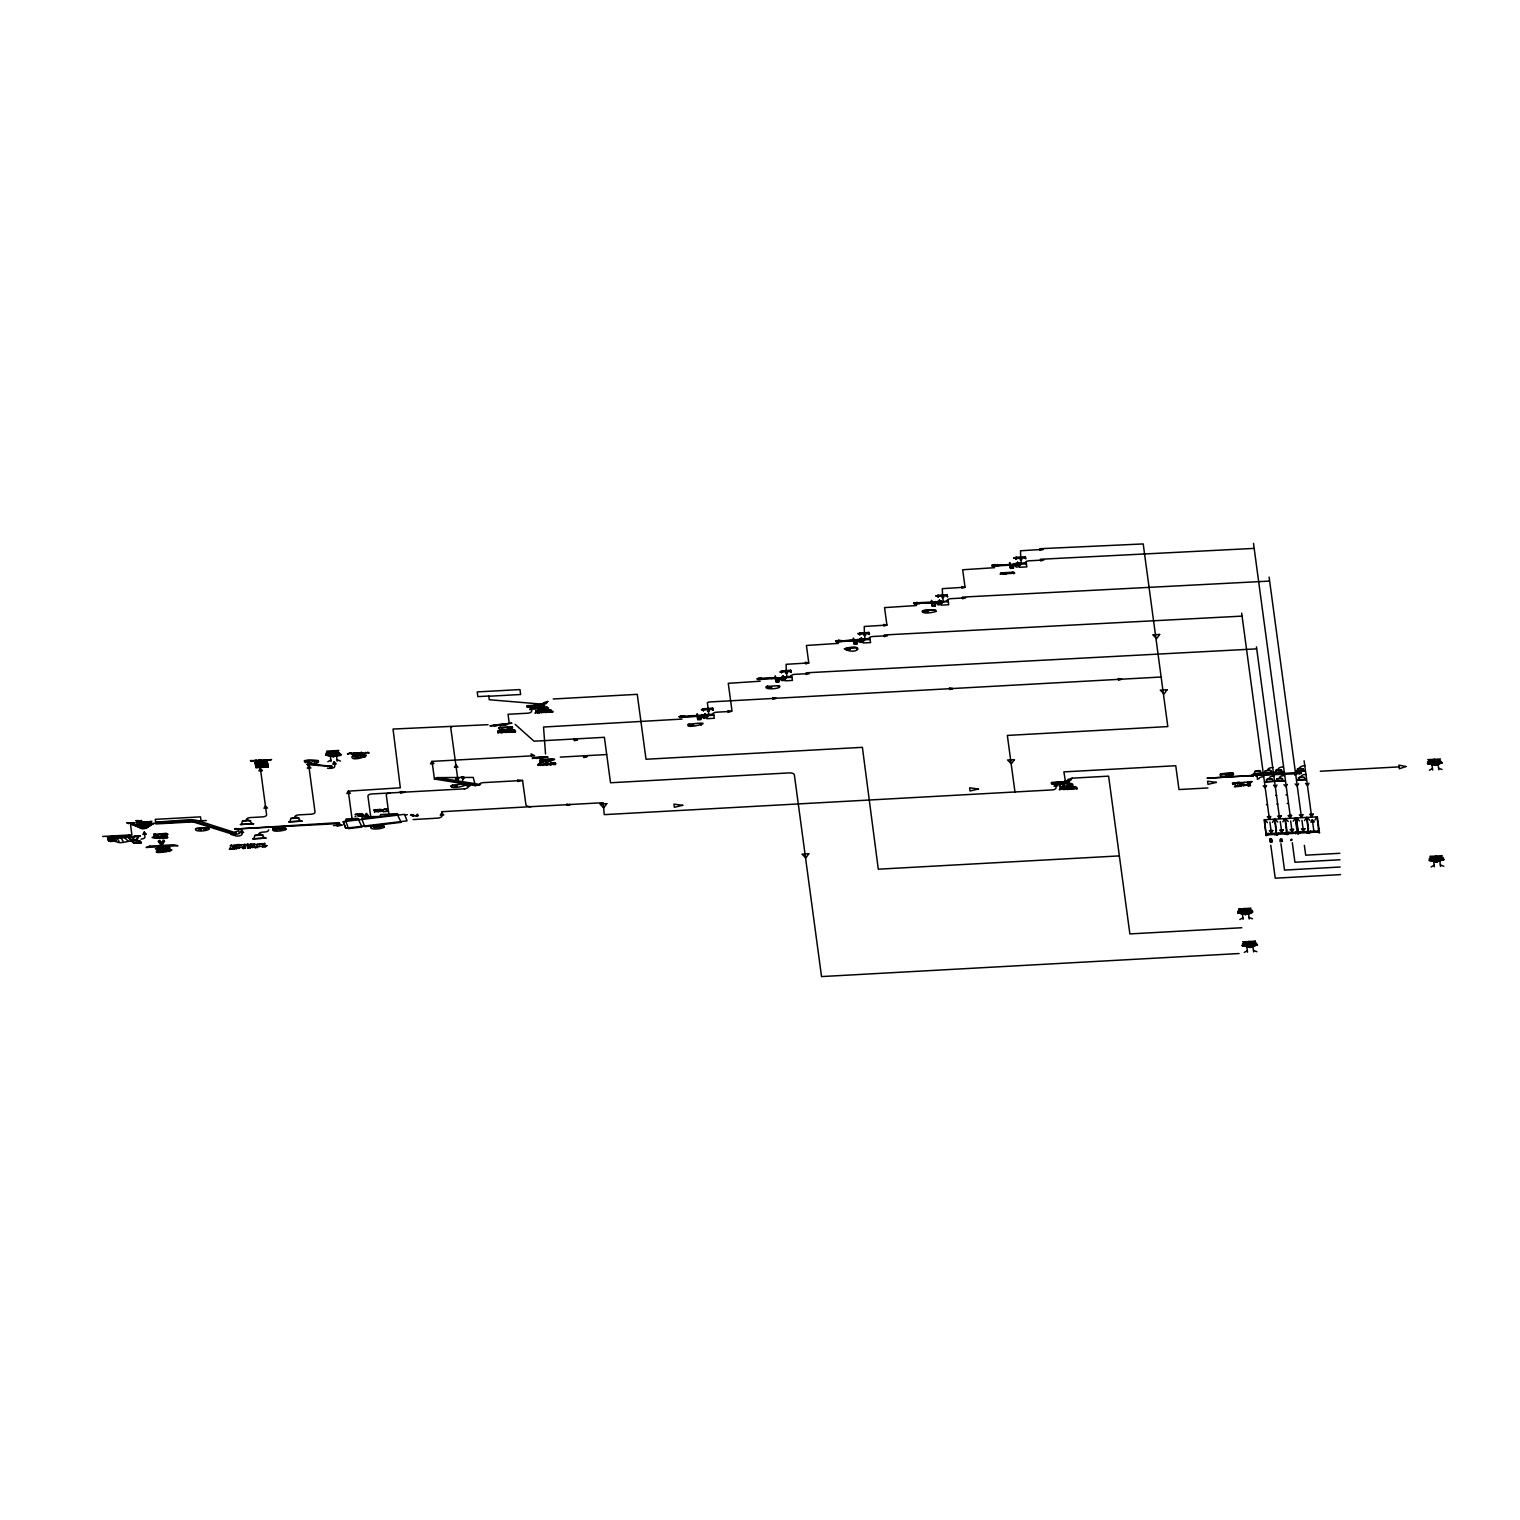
<?xml version="1.0" encoding="UTF-8"?>
<svg xmlns="http://www.w3.org/2000/svg" width="1520" height="1520" viewBox="0 0 1520 1520"><rect width="100%" height="100%" fill="white"/><g stroke="black" fill="none" stroke-linecap="round" stroke-linejoin="round"><path stroke-width="1.5" d="M935.807 595.954L937.403 595.916M1013.935 558.277L1015.778 557.878M702.981 709.46L701.385 709.612L703.209 709.27M1015.531 558.239L1013.954 558.22M454.594 781.033L456.855 781.888L458.28 780.501M111.511 840.446L108.585 839.705L111.492 840.484M385.947 809.514L387.03 808.925L385.244 809.039M377.188 810.084L375.516 810.046L377.188 810.35M412.794 814.872L410.59 815.119L411.711 814.492M333.108 756.599L325.869 755.079L326.04 753.293C334.628 747.764 320.112 761.539 328.415 751.735M412.965 816.088L412.167 816.107M936.149 611.192L934.572 610.128L923.761 610.698M156.104 837.843L155.097 837.691M348.574 753.787L347.567 753.73M352.431 753.559L351.424 753.521M375.421 811.737L374.395 811.585M325.85 755.022L332.785 756.561M163.191 841.681C161.614 837.748 166.573 842.099 163.647 841.358M1246.495 914.413C1240.301 914.261 1255.596 914.698 1251.986 910.309L1249.174 909.283L1252.423 912.171M457.33 785.688L456.095 785.973M129.371 836.38L129.922 835.677M131.423 836.133C124.868 833.549 130.093 839.173 135.052 836.038A5.282 2.47 -1.9 0 1 138.776 835.886L140.22 835.81M493.031 725.439C550.772 718.808 452.713 729.296 506.939 724.698M527.136 706.686L534.166 706.154M540.949 705.641L536.104 705.717M547.105 756.637L532.532 757.986M1065.083 782.496L1064.988 782.648M566.884 804.688L570.266 804.498L567.226 805.258L567.036 803.909M536.465 758.442L547.428 756.77M414.903 815.461L413.117 815.48M127.642 836.285L115.159 836.988A3.021 1.406 -1.9 0 1 113.962 838.09C116.299 844.74 100.206 839.325 114.437 840.484M160.398 842.631C155.458 841.491 161.443 840.807 160.398 843.904M134.064 825.037L152.399 824.125M462.783 779.475L463.486 776.758M241.471 824.448L242.421 821.161L248.52 819.85L252.548 823.84M253.84 838.755L254.79 835.468L260.889 834.157L264.898 838.147M289.902 821.769L290.852 818.482L296.932 817.171L300.96 821.161M1254.171 773.699L1254.836 771.4L1259.111 770.488L1261.923 773.281M1264.545 773.129L1265.21 770.83L1269.466 769.918L1272.297 772.711M1265.704 781.774L1267.737 778.715L1272.183 779.152L1273.456 781.356M1274.919 772.559L1276.952 769.5L1281.398 769.937L1282.671 772.122M1276.097 781.204L1276.762 778.905L1281.018 777.993L1283.83 780.786M1296.522 771.362L1298.555 768.303L1303.001 768.74L1304.274 770.944M1297.7 780.026L1299.714 776.967L1304.16 777.385L1305.433 779.589M1250.409 946.865L1257.059 944.984L1256.413 943.198C1251.606 940.386 1255.463 943.54 1253.962 944.395L1253.81 943.198L1256.698 944.946M1435.849 765.13L1441.492 762.85M163.704 841.814L162.697 843.581L163.514 842.764M506.388 724.413L504.526 724.641M854.335 643.948L856.9 643.796M932.482 606.1L935.047 605.948M107.939 836.988L108.015 839.192L107.806 837.691M345.534 820.648L346.18 818.976L357.865 818.33L362.064 827.013L348.536 828.628L345.534 820.648L359.043 819.033M361.76 818.71L362.539 816.715L379.943 816.525L380.741 814.549L396.967 813.656L401.128 822.32L364.781 826.69L361.76 818.71L398.126 814.34M462.707 779.817L464.075 777.423L462.745 779.836M784.396 677.122L784.548 678.813L786.106 678.604L784.491 676.761L785.916 677.939L758.328 679.326M862.467 639.863C867.103 638.723 856.729 643.53 853.632 641.326M679.098 716.604L707.104 714.875M757.093 678.794L761.463 678.794M931.779 603.478L940.823 603.117L940.614 601.445L941.944 601.521L913.862 602.927M1019.103 563.369L1018.799 564.357L1019.654 563.483M112.917 836.551L112.29 837.235M130.359 835.791L129.39 836.304M1051.555 783.37L1058.604 782.876M1299.752 772.483L1299.068 773.281M1252.48 912.152L1249.212 909.017M140.657 843.201L140.904 843.163A5.092 2.375 -1.9 0 0 140.524 841.51C134.349 836.513 114.361 849.205 115.444 837.52L128.573 836.798M1255.311 941.127L1254.532 942.533L1251.701 942.191M498.142 731.424L499.472 730.531C502.075 729.752 502.113 732.222 499.947 730.493M139.384 841.472L138.32 843.239L133.627 842.84L131.499 840.883M265.411 805.847L263.986 808.222L267.444 808.032L265.411 805.847L260.68 770.773M348.308 791.16L346.883 793.535L350.341 793.345L348.308 791.16L400.33 787.797L393.034 729.049L488.015 724.698M431.908 761.387L430.483 763.762L433.941 763.572L431.908 761.387L534.603 755.706L531.107 753.92L531.373 755.858M1266.635 785.536L1265.21 787.911L1263.177 785.726M1277.009 784.966L1275.584 787.341L1273.551 785.156M1287.383 784.396L1285.958 786.771L1283.925 784.586M1269.409 818.881L1270.815 816.506L1267.357 816.715L1269.409 818.881L1241.669 613.149M1298.612 783.769L1297.206 786.144L1295.154 783.959M1308.986 783.199L1307.561 785.574L1305.528 783.389M337.459 751.602L340.613 754.205L333.868 756.561M1240.168 909.891L1238.059 911.069C1236.292 915.914 1243.265 909.682 1239.883 909.758M1245.811 942.989L1246.875 942.457M1256.774 944.927L1250.257 947.017M1430.947 760.817L1432.011 760.266M1437.141 861.992L1435.83 861.631L1443.943 859.541L1440.941 858.306L1440.618 856.634L1443.297 857.755L1443.468 859.256M239.001 847.818L237.823 847.875M253.213 847.039L252.035 847.096M263.397 846.469L262.238 846.545M350.284 753.464L348.916 753.141L351.462 753.863M360.582 752.894C358.891 752.628 359.784 754.034 361.152 752.476M363.736 754.281L363.033 754.319M357.77 815.841L356.972 815.784M363.926 816.069L364.059 815.081L360.924 815.67M504.564 732.203L505.153 731.766M508.592 731.975L506.179 732.127M1070.27 788.823L1067.192 789.564L1067.059 788.595M1244.063 785.308L1242.885 785.365M1240.434 909.511L1237.831 912.779L1244.766 914.489M1244.88 942.4C1237.926 950.57 1248.053 942.286 1244.595 942.78M1427.641 763.781L1430.016 760.228M1431.745 856.938L1429.37 860.51L1436.115 861.783M455.639 778.278C461.662 776.397 457.596 781.318 456.019 779.304M375.877 809.78L377.017 810.274M411.92 814.663L413.06 815.081L412.129 814.568M145.578 821.636L144.856 822.643L143.64 821.75L147.269 822.244L146.129 822.035M199.975 828.704C198.151 830.642 197.771 828.191 200.469 828.685L200.583 829.521M350.854 753.046L349.581 753.502M362.216 815.195C361.627 817.551 359.062 814.454 361.703 815.518M381.577 810.787C379.734 812.744 379.335 810.274 382.071 810.768L383.553 811.642L381.805 810.768M509.162 731.538L505.704 732.165M542.393 711.873L541.671 712.899L540.455 711.987L544.065 712.443M546.421 711.664L545.699 712.671L544.483 711.759M545.566 764.275C543.704 766.232 543.324 763.743 546.06 764.237L546.174 765.092M549.594 764.047L546.117 764.674M1066.831 788.614C1064.969 790.571 1064.589 788.082 1067.325 788.576L1070.137 789.393L1070.859 788.386M167.732 834.442C164.768 836.551 152.171 838.185 153.976 834.29M169.537 848.445L169.081 847.343M1014.581 573.173L1000.141 574.123L1001.68 572.736M1072.189 778.164L1070.479 780.501L1067.781 779.551L1072.189 778.164L1108.612 776.15L1129.873 933.926L1241.783 927.732M493.791 725.021L494.228 725.876M128.269 837.292L131.081 840.731L133.494 837.064L115.52 838.052M131.195 840.902L135.052 836.038M136.629 839.401L138.624 837.14L134.824 836.608L131.993 840.351L136.971 839.325L138.776 835.886L140.239 835.924M139.764 820.819L138.206 820.705L139.498 820.781M267.102 759.753L265.734 759.772L267.026 759.848M455.183 785.859L453.853 785.878L455.107 785.935M542.963 704.311C545.851 704.406 536.769 702.601 541.31 706.439M1067.401 781.033C1071.6 780.292 1061.283 781.641 1065.311 780.938M1052.239 783.446L1059.668 782.99M1301.196 773.091L1300.113 773.547M698.421 719.036L700.093 718.941M1010.99 567.644L1012.662 567.549M359.575 814.302L360.335 814.644M166.098 834.879L165.376 834.176M163.229 851.675L161.937 850.915M168.378 848.35L167.238 847.628L168.416 848.236M284.905 829.274L283.727 828.571L285.114 829.084M381.083 827.184L379.924 826.538L381.273 826.519M1231.542 774.516L1230.326 774.421L1231.561 773.775M356.801 757.226L355.528 757.473C354.369 755.725 358.416 758.024 355.718 756.922M362.843 753.046L361.38 752.457M455.848 779.171L455.829 778.278M1437.274 861.422L1443.848 859.56M1427.85 763.306L1434.709 765.092L1427.47 763.629L1430.092 762.09L1429.864 760.38L1427.622 761.786L1427.717 763.496M354.198 755.288L352.963 754.87M356.402 754.281L354.92 754.908M544.445 711.759L542.944 712.272M543.495 765.263L542.26 764.845M365.94 814.074L366.852 813.371L366.092 813.96M261.782 760.532L263.188 760.665L261.687 759.772M367.783 752.875L369.189 753.008L367.688 752.115M363.831 815.309L362.425 815.176M505.761 730.379L504.355 730.246L505.856 731.139M551.228 710.049L549.841 709.916L551.342 710.809M1075.666 786.771L1074.279 786.638L1074.697 787.588M128.668 835.829L129.789 835.544M343.254 821.674L345.724 828.21L407.037 820.876L404.567 814.321L343.254 821.674L345.724 828.21M234.821 832.295L238.811 830.604L239.229 833.625L234.194 834.746L193.059 821.883L155.876 823.935M166.003 836.095C129.352 837.748 178.258 839.724 165.718 836.247M167.352 837.767L166.25 836.266M168.929 847.058L155.458 848.768L169.537 848.502M158.023 850.478C146.68 856.444 194.807 846.792 157.225 850.706M195.738 828.609C192.812 832.941 213.313 830.585 208.126 827.925M169.252 848.654L170.05 847.818L168.644 847.229M169.651 851.58L168.017 850.079M208.734 829.369L208.563 828.058M352.051 756.39C349.904 763.99 384.389 750.671 353.134 756.2M365.047 757.131L363.413 755.63M272.897 828.837C269.781 833.682 292.828 829.711 284.278 828.077M285.912 829.597L284.791 828.077M499.301 727.719C497.781 732.013 518.13 729.429 511.157 726.674M370.994 826.652C367.954 831.212 389.804 828.134 382.888 825.892M383.99 827.412L383.819 826.082M689.13 724.128C680.656 730.797 724.166 719.796 689.339 724.242M701.252 725.173L699.637 723.672M767.258 686.28C760.76 690.327 784.244 688.921 778.791 685.9M779.399 687.325L779.57 686.185M844.246 648.888C857.774 656.222 865.811 642.922 845.405 648.432M857.546 649.477L856.425 647.976L845.633 648.546M935.788 610.166C916.522 607.848 919.049 616.341 935.978 611.477M1013.821 573.781L1014.505 572.698L1012.187 572.28M1220.693 773.794C1215.981 778.107 1238.078 775.998 1232.701 773.262M162.564 842.517L164.198 841.529L160.17 842.118M193.059 821.883L194.104 821.18L130.53 824.695L131.879 834.841L102.676 836.456M362.786 752.856L362.425 753.369M936.035 595.745L937.65 595.916M155.933 838.09L154.774 837.311L155.648 837.767M201.476 829.426L200.184 828.704M348.555 753.958L347.548 753.616M351.994 753.958L351.405 753.407M353.856 755.269L353.02 755.326M374.471 812.041L374.927 811.547M543.153 765.244L542.317 765.301M337.516 751.507C334.21 754.167 350.094 754.813 333.811 756.352M1441.701 762.717L1439.193 761.577L1438.87 759.905L1442.195 762.755L1435.469 765.054M1244.538 942.723L1242.486 943.977L1242.638 945.725M1250.542 947.093L1256.698 944.851M780.881 671.954L779.741 672.03M768.227 687.344L769.31 687.021M847.457 649.173L846.564 649.743M1002.649 573.8L1003.96 573.382L1002.801 574.028M132.601 824.562L140.239 827.868A3.439 1.596 -1.9 0 0 142.804 828.609A5.035 2.356 -1.9 0 0 146.547 827.887L153.71 823.403M437.836 778.715L438.824 778.126L436.696 778.221L437.817 778.734M107.958 836.969L110.105 837.254A3.021 1.406 -1.9 0 0 111.891 838.185M138.624 821.123L139.821 821.104L138.662 821.275M378.404 811.585L379.525 811.167L378.423 811.794M538.441 765.32L539.657 764.864L538.479 765.472M498.978 732.393L497.724 732.887L498.94 732.317M941.811 601.939L940.595 602.015M458.242 780.501L455.183 780.634M266.285 761.406L268.052 767.011L255.892 767.676L256.12 761.976M256.291 762.109L256.177 767.524M166.991 835.05L167.675 833.948L165.357 833.53M327.826 761.729L330.866 760.038M705.147 713.564L705.565 716.566L707.959 716.452L706.344 714.609L713.735 714.21L714.286 718.276L706.895 718.675L706.173 715.559M706.116 715.046C710.391 714.723 703.057 721.392 702.677 716.87M782.591 678.661L783.028 675.735M860.719 640.813L861.156 637.887M861.441 637.868C864.196 640.205 861.555 644.879 858.952 641.174M940.823 603.041L941.982 602.775L941.526 601.331M1233.309 774.706L1233.119 773.395M1431.555 763.021L1430.852 763.857A5.681 2.641 -1.9 0 0 1438.946 763.42L1438.11 763.439M1429.427 770.222L1432.448 768.531M1239.845 919.505L1242.885 917.814M1244.291 952.394L1247.312 950.722M1433.303 859.731L1432.581 860.586A5.681 2.641 -1.9 0 0 1440.675 860.13L1439.877 859.37M1431.156 866.951L1434.196 865.26M335.711 754.471L330.733 754.756M1437.312 762.983L1432.334 763.249M1247.73 912.266L1242.771 912.532M1252.176 945.155L1247.198 945.421M1439.041 859.693L1434.063 859.978M111.739 840.674L111.891 838.47L107.521 837.729M352.355 753.787L351.082 753.027M356.858 813.941L359.005 814.758L357.523 814.036M375.421 809.59L377.587 810.407L375.991 809.723M432.345 763.534L434.416 778.924L437.399 777.613L473.214 777.423L475.399 785.65L480.529 784.567L437.399 777.613M532.456 757.53L533.748 757.739L532.437 758.594M153.691 834.461L155.363 833.948M154.052 837.178L155.724 836.665M272.612 829.008L274.284 828.495M1000.521 573.192L1002.193 572.679M922.393 611.04L923.552 610.584M766.099 686.736L767.771 686.223M687.971 724.584L689.643 724.071M141.056 822.263L139.802 822.168L141.151 822.111M538.935 708.415L537.681 708.434L539.182 708.168M536.142 712.405L535.002 713.089L536.218 712.5M502.797 728.08L501.543 728.08L503.139 727.89M543.267 760.399L542.127 761.064L543.324 760.494M1063.373 785.156L1062.632 785.631M330.315 752.229L330.41 751.773M335.293 751.583L336.167 752.343M1437.749 760.38L1437.863 760.361M1248.148 909.815L1250.884 908.219L1238.629 908.941L1242.448 909.967M1432.847 857.052L1439.592 857.565L1442.195 855.665L1429.921 856.387L1433.683 857.565M1433.74 857.413L1432.714 857.603L1433.74 856.995M1438.623 857.204L1439.554 857.28M1251.758 942.248L1252.727 943.008M532.456 758.043L536.636 758.176L534.964 757.872M148.618 826.462L138.7 827.089M538.08 708.605L539.296 708.719L538.156 708.89M414.941 815.784L414.998 815.955M1062.575 785.46L1063.62 784.89M1245.906 914.337L1252.613 911.943M358.435 814.644L357.238 813.998M504.279 727.738L505.115 727.966M544.692 760.247C545.129 762.147 544.787 759.43 544.901 760.228M328.605 753.008L327.693 753.996L329.65 753.065M336.3 752.058L335.445 752.058M113.012 837.216L111.986 837.292M405.27 815.29L407.284 814.606M1439.098 762.223L1440.01 761.235L1438.072 762.166M376.314 827.089L377.264 826.633L375.782 827.146M124.26 837.52L127.946 840.902M119.016 841.396L116.907 837.976M123.044 841.168L120.935 837.748M1043.195 549.461L1040.098 550.373L1039.87 548.72L1143.211 543.932L1167.816 726.579L1007.342 735.433L1014.961 791.977M1043.822 560.006L1040.725 560.918L1040.497 559.265L1253.658 548.416M965.048 587.309L961.951 588.221L961.742 586.568L965.048 587.309L962.692 569.772L994.593 567.682M965.694 597.854L962.578 598.766L962.369 597.113L1269.238 581.096M886.92 625.157L883.823 626.069L883.595 624.416L886.92 625.157L884.545 607.62L916.465 605.53M887.547 635.702L884.45 636.614L884.222 634.961L1241.764 616.132M808.773 663.005L805.676 663.917L805.448 662.264L808.773 663.005L806.417 645.468L838.318 643.378M809.4 673.55L806.303 674.462L806.075 672.809L1256.527 648.869M731.272 711.398L728.156 712.31L727.947 710.657L732.032 711.246L728.27 683.316L760.171 681.226M540.873 704.216L540.588 705.432M863.379 639.597L835.62 641.193L870.048 639.502M1065.102 782.724L1060.542 782.439M682.043 719.074L543.533 727.035L545.528 753.977M336.262 752.343L338.865 750.443L326.61 751.165L329.631 752.704L336.148 751.469M133.513 842.726L131.214 840.902M499.358 727.415L500.669 727.377M500.156 727.434L498.503 728.042L499.472 729.03M111.511 838.945L108.775 838.888L111.473 838.717M154.09 834.29L166.174 833.378M539.79 759.924C576.327 755.858 532.95 765.89 540.588 759.943M452.257 785.327C446.006 791.863 486.134 780.995 452.447 785.137M371.108 826.633L372.381 826.291M940.956 602.015L942.191 602.243M862.809 639.863L864.044 640.091M706.534 715.559L707.769 715.787M533.33 757.986L548.055 757.15L533.387 757.473M502.816 730.341L503.975 731.063L503.101 730.417M543.229 762.831L543.571 763.325M400.482 793.174L405.27 792.091L400.254 791.559M522.557 780.463L517.769 781.527L517.56 779.931L522.557 780.463L525.92 804.745A4.883 2.185 -2 0 0 531.088 806.664L603.136 802.693L604.238 814.644L1052.087 789.925A4.237 1.976 -1.9 0 0 1056.058 787.721L1055.83 786.125M132.107 840.503L137.123 839.401M551.779 711.797L552.805 711.303L551.323 711.816M514.539 731.671L515.565 731.196L514.064 731.709M146.604 822.016L147.63 821.522L146.851 822.548L145.806 821.617M546.592 764.636L551.532 764.655L549.803 764.028M1076.217 788.519L1077.243 788.025L1075.761 788.538M160.056 846.127L163.818 845.918M1299.562 773.49L1301.5 772.92L1299.619 772.502M858.572 634.258L857.869 633.46L859.522 633.802M159.068 842.061L160.531 843.695L159.524 842.992M338.504 824.03L339.815 823.517L234.669 829.065L338.333 822.662C340.784 822.757 338.143 824.201 338.428 822.795M1019.179 565.25L1020.528 565.06L1018.913 563.217L1026.285 562.799L1026.836 566.884L1019.464 567.283L1018.989 563.369M862.904 640.946L864.234 640.756L862.638 638.913L870.01 638.514L870.561 642.58L863.17 642.979L862.714 639.065M333.526 756.808C333.925 756.922 331.778 756.618 332.69 750.633M1252.195 776.416L1253.525 775.523L1207.07 778.221L1253.43 775.409L1252.005 775.048M536.484 707.731L534.717 709.004M452.77 785.251L450.604 785.935L451.573 786.923M196.308 828.495L207.917 827.697M156.826 847.78L168.435 847.001M371.564 826.519L382.66 825.74M1220.883 773.832L1232.492 773.034M548.644 710.961C550.43 709.099 546.155 711.17 548.682 711.189M355.623 755.193L354.958 755.231M452.238 726.617L450.718 727.453L457.52 777.233M416.784 814.644L417.753 814.188M140.524 828.02L147.098 827.564M236.151 828.438L234.992 828.97L236.303 829.521M348.137 754.053L347.605 754.072M355.623 816.411L355.091 816.449M157.51 849.015L156.997 849.034M543.267 712.272L548.416 712.158L546.63 711.645M356.041 756.922L357.067 757.036M554.8 764.18L555.978 763.686L554.496 764.199M136.8 820.99L137.978 820.496L136.477 821.009M201.096 829.597L200.507 829.065M155.306 835.506L154.793 835.411M233.396 848.179L235.353 847.362L234.061 849.053M138.605 843.372L140.904 843.163M546.839 765.168L545.794 764.256M555.199 764.712L554.553 764.636M1239.123 786.524L1240.415 784.833L1237.926 785.688M550.639 764.845L550.202 764.864M1063.734 788.082C1064 786.676 1065.026 788.69 1063.639 787.341M1300.056 773.68L1255.045 775.371L1299.98 772.312L1299.03 773.566M1014.277 564.87L1019.54 564.49M936.13 602.718L941.393 602.338M858.002 640.566L863.246 640.186M779.855 678.414L785.118 678.034M701.708 716.262L706.971 715.882M413.174 819.565L437.893 818.121A5.282 2.451 -1.9 0 0 442.035 815.1M441.579 811.718L531.088 806.664M1429.541 860.415C1432.22 860.32 1433.208 854.468 1429.37 858.515L1429.294 860.358L1436.438 861.821M1039.908 549.575L1020.547 550.772L1020.68 557.156M1016.538 558.467L1024.936 558.011M1040.63 560.177L1029.154 560.804A4.161 1.938 -1.9 0 0 1025.259 562.97L1025.354 563.54M995.144 564.68L994.935 565.668M995.828 564.851L992.446 565.554M1018.666 563.635C1024.708 564.813 1010.838 566.219 1009.926 565.63M995.885 565.25L991.667 565.44L1019.578 563.996M992.75 565.782L1026.323 563.806M1020.205 564.585L992.788 566.086L992.465 564.927M1010.173 567.454L1013.422 567.283M1001.908 572.85L1013.498 572.185M961.761 587.423L942.305 588.658L942.552 595.004M947.587 596.676L946.903 594.681L947.568 596.733M938.239 595.289L946.637 594.776M946.789 595.859L938.391 596.315L938.258 595.251M938.239 597.189L937.555 595.156L938.239 597.246M962.483 598.025L951.007 598.652A4.161 1.938 -1.9 0 0 947.131 600.818L947.207 601.388M940.671 602.205L948.157 600.666L948.689 604.732L941.317 605.131L940.899 602.832M914.166 603.402L917.681 602.699M917.738 603.098L913.539 603.212M914.622 603.63L948.176 601.654M914.128 603.915L919.885 603.611M942.058 602.433L914.584 603.383M932.026 605.302L935.275 605.131M883.633 625.271L864.253 626.468L864.405 632.852M860.111 633.137L868.509 632.681L868.642 633.764L860.263 634.163L860.111 633.099M884.336 635.873L872.879 636.5A4.161 1.938 -1.9 0 0 868.984 638.666L869.06 639.236M839.553 640.547L836.171 641.25M836.475 641.478L863.873 639.977M836 641.763L841.738 641.459M863.93 640.281L836.513 641.782L836.19 640.623M862.695 640.965L857.888 641.098M853.879 643.15L857.128 642.979M805.486 663.119L786.125 664.316L786.258 670.7M790.514 671.555L782.116 672.011L781.964 670.947M790.609 670.377L791.293 672.372L791.027 670.301L781.28 670.89L781.546 672.961L781.679 670.814M806.208 673.721L794.732 674.348A4.161 1.938 -1.9 0 0 790.856 676.514L790.932 677.084M784.491 676.761L791.863 676.362L792.414 680.428L785.042 680.827L784.757 678.794M791.901 677.35L757.796 678.49L761.406 678.395M784.244 677.179C790.21 678.699 776.454 679.421 775.504 679.174M488.794 696.255L520.638 694.507L519.973 689.567L477.204 691.923L477.831 696.616L488.756 696.008L489.269 699.732L540.531 704.026M775.751 680.998L779 680.827M767.486 686.394L778.582 685.672M553.185 698.991L637.26 694.336L646.019 759.259L862.391 747.327L878.294 869.193L1119.347 855.893M527.06 706.211L544.521 704.748L526.984 705.717L527.193 707.218L544.54 706.268L544.407 705.261M527.763 706.515L535.23 706.268M527.915 707.313L534.28 706.952L534.052 705.318M546.782 707.161C511.309 706.743 557.194 712.481 546.972 707.028M539.22 710.505C539.41 711.474 540.892 710.961 538.764 710.638M1161.546 676.989L708.871 701.993L707.351 702.715L708.13 708.548M537.168 712.614L538.308 712.557M539.087 712.462C541.785 713.374 537.624 711.417 538.878 713.051L539.619 712.424M541.101 712.348L540.74 711.968M545.129 712.12L544.768 711.74M537.206 713.032L538.365 712.101M547.029 712.481L547.561 711.721M713.165 710.277L712.481 708.187L713.165 710.22M712.88 708.206L703.133 708.738L703.418 710.809L703.133 708.7L703.418 710.752M703.247 709.46L701.67 709.783M728.061 711.569L716.604 712.196A4.161 1.938 -1.9 0 0 712.709 714.362L712.785 714.932M494.589 725.724L496.375 725.629M703.266 714.666L703.836 715.749M679.915 716.433L683.259 716.243M683.316 716.642L679.117 716.756M680.2 717.174L713.754 715.198M500.346 727.244L510.967 726.807M679.706 717.459L685.463 717.155M707.636 715.977L679.877 716.946M697.357 717.022L706.401 716.661M697.604 718.846L700.853 718.675M498.028 730.607L497.895 731.576L499.738 730.512M507.984 730.17L506.559 731.101L509.96 730.797M506.768 730.569L507.927 730.607L506.787 730.683M509.39 731.538L511.157 732.051L507.794 731.918M499.909 732.507L501.068 732.545M501.828 732.336C504.564 733.191 500.46 731.329 501.638 732.925L502.36 732.317M499.928 732.602L501.125 731.994M509.77 732.374L510.131 731.595M336.338 752.647L338.504 753.388L337.345 752.514M328.852 753.578L337.421 753.122M354.578 752.951L353.02 752.913L354.635 753.692M356.535 752.704L355.224 752.913M361.665 752.438L359.784 752.837M329.954 755.307L329.251 755.364A5.681 2.641 -1.9 0 0 337.345 754.927L336.642 754.927M357.067 753.692L356.25 752.856M365.085 753.217L363.451 753.312M358.226 754.3L354.901 754.813M255.607 762.261L266.874 761.634M255.189 762.527L267.368 761.938M353.818 756.998L354.331 756.979M255.208 762.66L267.406 762.223M255.246 762.926L267.444 762.546M255.284 763.249L267.501 762.869M255.322 763.572L267.539 763.192M255.379 763.895L267.577 763.515M317.015 760.475C285.703 758.67 322.316 767.733 318.136 760.551M255.417 764.218L267.615 763.838M313.424 761.254L312.417 761.311M255.455 764.541L267.653 764.104M255.493 764.826L267.71 764.427M255.55 765.149L267.748 764.75M311.087 762.223L309.472 762.318M255.588 765.472L267.786 765.073M255.626 765.795L267.824 765.396M255.664 766.099L267.881 765.719M255.721 766.422L267.919 766.004M255.759 766.707L267.957 766.327M255.797 767.03L267.995 766.65M255.835 767.353L268.052 766.973M536.237 758.328L545.319 757.302M560.291 757.112L606.689 754.547M540.759 759.753L552.824 759.506M547.124 760.95L548.112 760.779M546.136 762.679L545.186 763.705M547.181 763.059L548.34 763.116M550.392 763.42L547.238 763.477M540.341 764.997L541.5 765.054M463.448 776.739L461.339 776.853L462.745 779.475M517.655 780.729L483.341 782.629A4.161 1.938 -1.9 0 0 479.446 784.776M464.721 788.823L371.811 793.953A4.161 1.938 -1.9 0 0 367.935 796.1L370.652 816.278M140.296 821.351C140.391 819.565 143.317 820.933 140.505 820.781M136.553 822.244C136.097 822.434 138.757 823.251 136.116 822.282M139.479 822.092L138.206 822.168M127.167 823.099L128.136 823.042M138.244 822.491L139.422 822.529M150.556 821.769L147.877 821.997L151.848 821.294L151.126 822.301L150.195 821.389M384.617 809.058L382.907 809.856M198.721 820.933L206.264 820.515M133.19 824.847L153.045 823.764M386.004 810.996L387.144 810.92M383.876 811.623L385.51 811.547M134.463 825.417L151.791 824.448M135.166 825.702L151.183 824.809M135.926 825.987L150.651 825.17M136.667 826.253L150.214 825.493M137.427 826.519L149.739 825.854M138.092 826.804L149.245 826.196M242.421 821.161L250.724 820.705M290.852 818.482L299.136 818.026M139.289 827.374L148.219 826.88M139.859 827.659L147.649 827.241M366.624 815.385L367.783 815.442L366.643 815.499M140.885 828.229L146.452 827.925M367.916 815.841L366.301 814.967L367.84 814.872M141.816 828.514L145.312 828.324M1272.924 767.543L1271.879 767.6A4.161 1.938 -1.9 0 0 1267.984 769.766L1268.022 769.994M1283.298 766.973L1282.253 767.03A4.161 1.938 -1.9 0 0 1278.377 769.177L1278.396 769.424M1304.901 765.776L1303.856 765.833A4.161 1.938 -1.9 0 0 1299.98 767.999L1299.999 768.227M1428.192 759.658L1440.428 758.993L1437.863 760.836L1431.232 761.197L1428.154 759.62M413.516 815.746L413.288 815.461M196.821 828.419L208.411 827.773M1254.836 771.4L1260.65 771.077M1265.21 770.83L1271.024 770.507M1275.584 770.26L1281.398 769.937M1297.187 769.063L1303.001 768.74M1051.498 782.933L1068.959 781.47L1051.441 782.439L1051.631 783.94L1068.978 782.99L1068.845 781.983M1439.022 761.615L1431.308 762.071M1221.396 773.775L1232.986 773.11M1430.358 762.698L1429.199 761.843L1431.384 762.584M1052.353 784.035L1058.718 783.693L1058.49 782.04M1229.072 774.744L1228.236 774.687M160.55 834.366L159.543 834.423M110.314 837.482L107.445 837.691M130.663 836.684L133.969 836.494M273.999 828.647L284.563 827.925M1434.215 764.655L1435.83 764.579M115.463 837.691L134.254 836.836M333.488 825.588L337.06 825.398M1320.31 771.229L1399.065 766.878M111.853 838.28L113.962 838.09M277.058 829.901L275.443 829.977M107.939 839.344L108.794 840.864L107.882 839.344L114.019 839.002M1075.628 786.562L1075.78 787.531M159.429 837.463L160.911 836.988M1263.709 776.777L1262.683 776.834A4.161 1.938 -1.9 0 0 1258.788 778.981M1274.083 776.188L1273.038 776.245A4.161 1.938 -1.9 0 0 1269.162 778.411L1269.181 778.639M1284.457 775.618L1283.431 775.675A4.161 1.938 -1.9 0 0 1279.536 777.841L1279.574 778.069M1294.66 775.067L1295.686 775.01M1306.06 774.421L1305.034 774.478A4.161 1.938 -1.9 0 0 1301.139 776.644L1301.177 776.872M1063.468 788.785L1064.855 789.469L1063.525 789.184M1069.472 788.747L1072.854 788.88L1071.068 788.367M1063.582 789.64L1064.076 789.26M254.79 835.468L263.093 835.012M1266.369 779.475L1272.183 779.152M1276.762 778.905L1282.557 778.582M1298.365 777.708L1304.16 777.385M1241.821 782.173L1242.505 783.75L1239.56 782.287L1240.244 783.883M160.113 843.847L163.153 843.676M1248.376 785.137L1250.314 785.232L1248.414 785.327M1237.945 785.878L1239.807 786.049L1237.584 786.619L1237.375 785.004L1238.021 786.41M1207.925 787.949L1178.969 789.545L1175.758 765.719L1063.867 771.894L1065.748 783.161M157.32 851.523L157.852 851.485M161.804 851.276L163.286 850.801M232.864 848.217L234.745 848.559L232.522 849.129L232.313 847.514L232.959 848.92M243.314 847.666L245.252 847.742M232.047 849.148L229.311 849.3M1275.622 795.435L1276.667 795.378M1286.015 794.865L1287.041 794.808M1266.426 804.669L1267.471 804.612M1276.8 804.099L1277.826 804.023M1287.174 803.51L1288.219 803.453M1276.021 830.87L1277.199 835.145M1286.414 830.3L1287.573 834.575M1297.377 829.692L1297.947 834.005L1295.667 818.045L1264.146 819.774L1266.236 835.753L1264.545 819.755L1267.452 822.662M1308.074 829.103L1309.252 833.378M1318.467 828.533L1319.626 832.808M1268.098 833.701L1274.824 833.34M1278.491 833.131L1285.217 832.77M1288.865 832.561L1295.591 832.2M1300.151 831.934L1306.877 831.573M1310.544 831.364L1317.27 831.003M1268.25 834.784L1274.976 834.423M1278.624 834.214L1285.35 833.834M1289.017 833.644L1295.724 833.264M1300.303 833.017L1307.029 832.637M1310.677 832.447L1317.403 832.067M1272.031 841.605C1267.357 842.821 1274.501 842.669 1271.803 839.8L1269.979 840.028M1280.619 841.32L1282.462 841.339L1280.619 841.434M1339.842 853.29L1305.699 855.19L1304.369 845.386M1339.975 859.769L1294.926 862.239L1292.304 842.764M1432.182 858.781L1440.751 858.344M1435.944 861.384L1437.559 861.289M1340.222 867.008L1284.514 870.086L1280.961 843.714M1340.526 874.608L1275.223 878.199L1270.777 845.196M1241.536 909.606L1248.281 910.119M1240.871 911.354L1249.459 910.898M1248.566 911.924L1249.364 912.703A5.681 2.641 -1.9 0 1 1241.27 913.14L1241.973 913.083M1244.652 913.938L1246.267 913.843M1243.056 941.849L1255.292 941.165M1252.594 942.134L1246.191 943.369L1243.018 941.792M1245.298 944.243L1253.886 943.806M1252.993 944.832L1253.791 945.592A5.681 2.641 -1.9 0 1 1245.716 946.029L1246.4 945.972M1249.079 946.827L1250.694 946.751M1239.085 953.534L821.541 976.581L794.371 774.896A4.883 2.28 -1.9 0 0 789.203 772.901L610.527 782.762L604.39 737.314L534.033 741.209L515.166 724.375M785.156 677.54L757.15 678.927M992.028 566.029L998.013 565.763M757.606 679.573L763.61 679.307M1071.809 788.443L1071.372 788.462M1248.129 909.321L1248.376 909.644M777.765 685.824L779.513 685.862M510.625 726.674L512.411 726.997M317.528 760.494C316.255 761.216 302.195 758.879 305.52 762.717M1071.733 783.883C1051.422 782.458 1059.383 790.001 1073.139 785.194C1072.512 781.565 1056.457 782.629 1059.725 786.125M462.726 784.567L464.512 784.89M382.375 825.892L383.667 825.797M309.092 763.819L307.287 764.674L332.025 766.441L309.092 763.819L307.363 764.275L308.389 765.168M330.201 767.087L331.93 766.631L330.904 765.738M158.593 841.928C156.959 840.617 162.64 839.268 158.992 841.605M457.064 785.707L456.057 785.65M327.446 768.189L329.555 768.36A4.237 1.976 -1.9 0 0 334.78 766.194L334.495 764.009M769.348 686.812L768.436 687.591M1290.993 840.617L1291.905 840.199M140.581 841.434L131.917 840.674L133.76 842.764L138.377 843.125M862.524 640.053L862.809 639.065M706.249 715.749L706.534 714.761M1272.031 841.51L1269.903 841.225L1271.575 839.952M1018.951 564.224L1020.338 564.395M940.766 601.065L942.381 602.908L940.386 603.003M434.378 779L475.399 785.65M435.784 778.278L477.717 785.156M504.051 725.439L504.887 724.812M1245.127 914.375L1237.888 912.855M166.364 833.606L167.485 834.347M230.812 834.347L235.315 835.753A4.237 1.976 -1.9 0 0 239.856 835.772A4.237 1.976 -1.9 0 0 242.041 833.853L241.87 832.523M543.989 712.386L542.621 711.873M159.771 837.254L160.987 837.729L159.562 837.045M166.06 834.613L164.901 834.062L166.231 833.948M1438.604 768.208L1442.043 769.519M1440.333 864.918L1443.772 866.248M854.715 641.136L853.518 638.305M784.776 678.585L784.111 678.699M776.587 678.984L775.371 676.153M1249.041 917.491L1252.48 918.802M1253.468 950.38L1256.907 951.71M337.003 759.696L340.442 761.026M266.171 761.558L267.71 766.878M359.613 814.587L360.183 814.416M362.767 814.112L362.71 813.979M1231.371 774.136C1228.065 773.205 1237.052 774.592 1231.675 773.661M1066.831 785.422L1065.862 785.593M382.945 809.666L384.427 809.514M1438.794 759.734L1442.081 762.983M1440.523 856.463L1443.81 859.712M1253.658 941.906L1256.945 945.155M337.193 751.241L340.48 754.49M540.379 763.002C542.811 763.99 542.146 763.344 539.885 763.021L538.308 764.085L540.151 763.002M503.861 732.241L507.11 732.431L505.362 731.747M131.309 839.952L128.687 837.273L131.195 840.104M1270.245 842.042L1271.803 841.738M1438.034 764.009L1438.813 769.709M1434.291 759.126L1435.146 765.453M1431.897 764.351L1432.657 770.051M1439.782 860.738L1440.542 866.419M1436.02 855.855L1436.875 862.182M1433.626 861.08L1434.386 866.761M1318.923 828.476L1317.346 816.848L1296.199 818.007L1298.289 833.986L1296.598 817.988L1299.505 820.876M1319.037 832.827L1316.947 816.867L1314.914 820.04M1312.634 821.978L1313.774 830.49M1304.103 760.779L1311.589 816.373M1309.879 820.306L1306.972 817.418L1308.53 829.046M1308.663 833.397L1306.573 817.437L1304.54 820.61M1301.937 820.306L1303.096 828.799M1269.105 577.087L1301.443 817.152M1296.845 829.692L1295.268 818.064L1293.254 821.237M1253.506 543.419L1290.385 817.209M1291.791 839.306C1290.442 840.18 1290.784 840.028 1291.544 839.325M1288.2 821.503L1285.293 818.615L1286.87 830.243M1286.984 834.594L1284.894 818.634L1282.861 821.807M1280.277 821.503L1281.417 829.996M1256.451 646.855L1279.536 818.14M1282.158 839.173L1280.087 839.287L1281.341 839.344M1282.063 840.218L1280.22 840.18L1280.429 841.776L1280.467 840.294M1277.826 822.073L1274.919 819.185L1276.477 830.813M1276.61 835.183L1274.52 819.204L1272.487 822.377M1269.884 822.073L1271.043 830.566M1271.67 838.907L1269.599 839.021L1270.853 839.078M1256.736 773.794L1257.477 779.285M1250.523 785.707L1248.053 786.03L1247.825 784.434L1250.409 784.282L1248.319 784.586L1248.471 785.821M1237.09 786.448L1234.373 786.79M1235.95 786.524L1235.285 785.118L1235.475 786.543M1248.471 913.292L1249.231 918.992M1252.898 946.181L1253.677 951.881M1244.709 908.409L1245.564 914.736M1249.155 941.298L1249.991 947.625M1242.315 913.634L1243.094 919.334M1246.761 946.523L1247.521 952.223M1068.465 781.489L1067.477 781.546M1065.311 781.679L1065.501 783.18M1062.803 788.823L1061.264 788.918L1062.765 789.393M1059.592 782.496L1059.725 783.503M1025.05 556.776L1025.715 558.828L1025.449 556.757L1015.683 557.346L1015.968 559.417L1016.101 557.27M1024.784 556.928L1024.917 558.068M1018.951 565.136C1019.92 567.454 1014.6 567.834 1015.246 565.478M1017.716 562.172L1018.115 565.174M1017.45 562.191L1016.994 565.117L1011.009 565.44L1009.793 562.609M1016.386 557.403L1016.538 558.524M1016.177 563.274L1016.405 564.357M1015.208 557.669L1014.144 557.726M1016.044 563.293L1016.12 564.376M1015.151 563.559L1015.113 564.547M1013.764 563.635L1013.878 564.623M1013.175 565.44L1013.536 568.214L1010.287 568.385L1009.508 562.628M1007.133 564.87L1005.518 564.946M997.177 564.547L997.139 565.535M995.79 564.623L995.904 565.611M994.916 564.452L995.258 565.516M993.434 564.756L993.7 565.725M946.903 594.624L947.188 596.695M940.557 603.136C941.906 605.321 936.358 605.625 937.099 603.326M939.569 600.02L939.987 603.022M939.303 600.039L938.866 602.965L932.862 603.288L931.646 600.457M937.897 601.141L938.258 602.205M935.636 601.483L935.731 602.471M935.028 603.307L935.408 606.062L932.159 606.233L931.38 600.476M928.986 602.718L927.371 602.794M917.662 602.471L917.757 603.459M916.769 602.3L916.788 603.516M915.287 602.604L915.325 603.592M868.756 632.472L869.44 634.524L869.155 632.453L859.408 633.042L859.693 635.113L859.826 632.966M859.902 638.97L860.111 640.053M859.769 638.989L859.845 640.072M858.857 639.255L858.819 640.243M857.489 639.331L857.603 640.319M856.881 641.155L857.261 643.91L854.012 644.081L853.233 638.324M850.839 640.566L849.224 640.642M840.883 640.243L840.845 641.231M839.515 640.319L839.61 641.307M838.641 640.148L838.983 641.212M838.603 640.376L838.641 641.364M837.159 640.452L837.425 641.421M790.628 670.339L790.894 672.391M784.282 678.832C785.631 681.017 780.064 681.321 780.824 679.022M783.294 675.716L783.693 678.718M781.622 676.837L781.983 677.901M778.753 679.003L779.114 681.758L775.865 681.948L775.086 676.172M772.711 678.414L771.096 678.49M761.368 678.167L761.482 679.155M760.494 677.996L760.513 679.212M759.012 678.3L759.031 679.288M712.234 708.32L712.367 709.46L703.969 709.859L703.836 708.795M704.881 713.583L704.444 716.509L698.44 716.832L697.224 714.001M703.494 714.685L703.551 715.768M702.582 714.951L702.544 715.939M701.214 715.027L701.309 716.015M700.606 716.851L700.986 719.606L697.737 719.796L696.958 714.02M694.374 716.319L692.835 715.483L693.158 716.395M684.608 715.939L684.57 716.927M683.24 716.015L683.335 717.003M682.48 715.844L682.708 716.908M682.366 715.844L682.366 717.06M680.865 716.148L681.131 717.117M544.027 704.767L543.039 704.824M540.873 704.938L541.063 706.458M535.154 705.774L535.287 706.762M541.614 765.339L540.379 765.415M531.392 709.403L531.62 710.999A4.237 1.976 -1.9 0 1 527.649 713.203L508.041 714.286L509.124 722.361M388.854 814.093L386.289 795.093A4.161 1.938 -1.9 0 1 390.165 792.927M387.277 811.338L386.061 811.395M358.283 755.041L356.668 754.281M366.13 815.841L364.496 816.031M348.612 793.44L352.032 818.653M336.452 755.516L337.212 761.216M330.296 755.858L331.056 761.539M309.111 768.113L315.02 812.06A4.161 1.938 -1.9 0 1 311.144 814.207L298.718 814.891A4.161 1.938 -1.9 0 0 294.842 817.057L294.861 817.285M264.271 761.52L265.012 767.03M263.948 761.539L264.689 767.049M261.364 761.691L262.105 767.201M261.041 761.691L261.782 767.201M265.715 808.127L266.608 814.72A4.161 1.938 -1.9 0 1 262.713 816.886L250.306 817.57A4.161 1.938 -1.9 0 0 246.411 819.736L246.449 819.964M258.476 761.843L259.217 767.353M258.153 761.862L258.894 767.372M255.797 760.095L254.79 760.266M258.837 834.499L258.818 834.271A4.161 1.938 -1.9 0 1 262.694 832.124L264.765 832.01A4.161 1.938 -1.9 0 0 268.641 829.844M245.461 848.217L242.972 848.559L242.763 846.944L245.347 846.811L243.238 847.115L243.409 848.331M230.869 849.034L230.223 847.628L230.413 849.053M201.039 820.8L200.507 816.867L155.249 819.356L155.781 823.308M162.488 841.985L162.716 843.695M161.538 843.847L162.013 846.621M144.609 834.29L144.951 836.912A4.237 1.976 -1.9 0 1 140.98 839.116M115.178 836.988L115.824 841.776L115.026 838.185L114.456 841.358L114.361 837.9M1290.651 820.933L1291.791 829.426M1020.984 559.74L1021.307 564.072M942.837 597.588L943.16 601.92M864.69 635.436L865.032 639.768M786.562 673.284L786.885 677.616M708.415 711.132L708.738 715.464M468.54 785.859A5.282 2.451 -1.9 0 1 464.398 788.861M156.37 834.765L158.042 835.354L156.37 834.765M156.731 837.482L158.422 838.071L156.826 837.33M239.837 844.968C239.666 845.462 245.442 844.17 239.837 844.968M256.177 760.342L257.887 760.95L256.234 760.247M258.134 846.545C258.21 846.944 263.511 845.975 258.21 846.374M540.626 710.695L542.317 711.303L540.664 710.581M1065.064 787.417L1066.755 788.025L1065.064 787.417M1243.151 782.553C1243.227 783.028 1248.547 781.736 1243.151 782.553M161.12 834.499L162.184 834.86L161.12 834.499M161.5 837.216L162.545 837.577L161.576 837.102M163.476 848.122L164.54 848.483L163.514 848.046M163.875 851.048L164.92 851.409L163.951 850.915M203.262 828.799L204.326 829.16L203.262 828.799M315.59 761.292L316.635 761.653L315.609 761.235M360.677 756.504L361.741 756.865L360.753 756.39M361.038 813.979L362.121 814.34L361.076 813.903M378.689 826.823L379.734 827.203L378.575 826.652M381.235 809.533L382.299 809.894L381.235 809.533M508.478 727.681L509.523 728.042L508.497 727.605M510.055 727.586L511.119 727.947L510.055 727.586M543.191 708.092L544.236 708.453L543.248 707.978M544.768 708.016L545.813 708.377L544.844 707.883M548.891 760.171L549.955 760.551L548.891 760.171M550.487 760.095L551.532 760.456L550.506 760.019M1067.629 784.814L1068.674 785.175L1067.629 784.814M1069.206 784.738L1070.251 785.099L1069.282 784.605M1226.431 774.231L1227.476 774.592L1226.45 774.155M128.839 822.947L130.53 823.099L128.877 822.871M133.038 822.719L134.71 822.852L133.057 822.643M233.738 845.5L236.094 845.538L233.738 845.5M252.529 760.665L253.935 760.684L252.529 760.665M252.491 844.455L254.866 844.493L252.491 844.455M259.464 844.075L261.839 844.113L259.464 844.075M263.777 760.038L265.468 760.19L263.872 759.905M267.957 759.81L269.648 759.962L267.995 759.734M365.446 752.628L367.137 752.761L365.484 752.552M417.221 815.518L418.342 815.613L417.24 815.461M511.746 731.785L513.437 731.937L511.822 731.652M513.285 730.151L514.976 730.284L513.304 730.075M547.865 710.41L549.271 710.543L547.941 710.277M548.986 711.911L550.677 712.044L549.024 711.835M552.159 764.294L553.85 764.427L552.197 764.218M553.698 762.66L555.389 762.793L553.736 762.584M692.037 724.926L693.69 725.078L692.056 724.85M770.165 687.078L771.837 687.23L770.203 687.002M848.312 649.23L849.984 649.23L848.312 649.23M926.459 611.382L928.112 611.534L926.535 611.249M1004.587 573.534L1005.974 573.667L1004.625 573.458M1072.303 787.132L1073.994 787.284L1072.379 786.999M1073.424 788.633L1075.134 788.633L1073.424 788.633M142.044 822.206L143.583 822.453L142.101 822.111M273.695 829.502L275.196 829.73L273.695 829.502M307.705 761.824L309.225 762.071L307.705 761.824M357.637 753.046L359.176 753.293L357.637 753.046M357.713 756.77L359.233 756.998L357.77 756.675M373.673 827.203L375.174 827.45L373.673 827.203M511.195 730.246L512.734 730.493L511.195 730.246M542.925 710.676L544.464 710.923L542.963 710.562M545.015 710.562L546.554 710.809L545.015 710.562M551.608 762.755L553.147 763.002L551.608 762.755M1067.363 787.398L1068.902 787.645L1067.401 787.303M1069.453 787.284L1070.992 787.531L1069.453 787.284M360.24 814.017L359.328 814.264L360.24 814.017M162.982 848.559L161.538 847.951L162.982 848.616M205.922 829.084L204.497 828.495L205.903 829.027M279.471 829.502L278.046 828.932L279.471 829.559M379.107 810.065L377.644 809.457L379.088 810.008M1225.918 774.668L1224.493 774.098L1225.918 774.725M148.181 821.864L149.796 822.111L148.238 821.769M158.783 848.464L160.379 848.692L158.954 848.274M159.182 851.39L160.778 851.618L159.182 851.39M256.405 844.778C257.526 845.88 258.875 842.251 256.462 844.702M263.378 844.398C265.639 846.279 265.601 840.997 263.397 844.341M112.328 839.534L113.411 840.389L112.442 839.458M236.569 845.5L233.415 846.013A2.356 1.102 -1.9 0 1 233.282 845.462L236.569 845.5M254.22 760.665L252.244 760.76L254.22 760.665M255.341 844.474L252.187 844.987A2.356 1.102 -1.9 0 1 252.054 844.417L255.341 844.474M262.314 844.075L259.16 844.588A2.356 1.102 -1.9 0 1 259.027 844.037L262.314 844.075M1006.259 573.534L1004.321 573.629L1006.259 573.534M240.198 847.343C242.003 847.666 243.276 847.172 240.198 847.343M1245.26 784.814C1247.084 785.08 1248.319 784.852 1245.26 784.814M236.189 832.922L233.871 833.606L196.289 821.883A10.906 5.092 -1.9 0 0 189.202 821.104L156.807 822.092L189.031 819.736A13.851 6.46 -1.9 0 1 198.018 820.724L236.189 832.922M137.902 821.218L136.154 820.61L137.902 821.218M515.489 731.899L513.741 731.291L515.375 732.089M552.729 712.025L550.981 711.398L552.729 712.025M1077.167 788.747L1075.419 788.139L1077.167 788.747M130.929 823.099L132.43 822.643L130.929 823.099M270.047 759.962L271.548 759.506L270.085 759.905M360.772 754.699L362.273 754.243L360.772 754.699M358.663 816.05L360.164 815.575L358.701 815.993M689.966 725.306L691.448 724.85L690.004 725.249M924.388 611.762L925.851 611.306L924.426 611.705M1059.421 789.678L1060.922 789.203L1059.459 789.602M1242.315 945.649L1249.573 947.055L1242.315 945.649M114.361 836.798C110.352 840.37 109.744 833.682 114.361 836.798M159.448 822.054L157.13 822.092L159.448 822.054M235.885 832.96L233.567 833.017L235.885 832.96M309.662 764.446L307.344 764.503L309.662 764.446M331.721 766.346L329.403 766.403L331.721 766.346M1253.259 775.675L1250.941 775.713L1253.259 775.675M1257.667 775.333L1255.368 775.542L1257.667 775.333M538.023 764.902L539.372 764.826L538.023 764.902M1002.402 573.496L1003.713 573.42L1002.402 573.496M776.321 681.473L778.753 681.644L776.321 681.473M251.066 760.475C248.634 761.311 253.802 761.102 251.066 760.475M231.325 845.158C227.259 846.564 235.866 846.222 231.325 845.158M259.217 760.057L258.324 760.931L258.21 759.962L260.319 760.817L259.217 760.057M244.91 844.474C243.523 848.616 242.877 841.871 243.827 845.671L244.644 844.246L246.24 845.519C246.183 841.757 247.285 848.388 244.91 844.474M248.995 846.83C247.627 850.991 246.981 844.227 247.931 848.046L248.748 846.621L250.344 847.875C250.287 844.132 251.37 850.763 248.995 846.83M1234.012 782.838C1232.625 786.98 1231.998 780.235 1232.948 784.035L1233.746 782.61L1235.361 783.883C1235.304 780.121 1236.387 786.752 1234.012 782.838M376.96 811.718C375.44 810.673 378.043 811.585 376.96 811.718M1237.926 783.503L1237.052 783.104L1237.926 783.503M1248.11 782.933L1247.236 782.534L1248.11 782.933M144.286 832.01L142.88 834.385L146.338 834.195L144.286 832.01M260.376 768.493L258.951 770.868L262.409 770.678L260.376 768.493M241.547 830.243L240.141 832.618L243.599 832.428L241.547 830.243M308.807 765.833L307.382 768.208L310.84 768.018L308.807 765.833M334.191 761.729L332.766 764.104L336.224 763.914L334.191 761.729M455.867 764.921L454.442 767.296L457.9 767.106L455.867 764.921M441.731 812.839L440.306 815.195L443.764 815.005L441.731 812.839M468.236 783.579L466.83 785.954L470.269 785.764L468.236 783.579M531.088 707.123L529.663 709.498L533.121 709.308L531.088 707.123M708.282 709.973L707.56 711.17L709.289 711.075L708.282 709.973M786.429 672.125L785.707 673.322L787.436 673.227L786.429 672.125M864.557 634.277L863.854 635.474L865.583 635.379L864.557 634.277M942.704 596.429L941.982 597.626L943.711 597.512L942.704 596.429M1020.832 558.581L1020.129 559.759L1021.858 559.664L1020.832 558.581M1055.526 783.845L1054.101 786.22L1057.559 786.03L1055.526 783.845M1281.189 815.936L1279.783 818.311L1277.731 816.126L1281.189 815.936M1272.81 830.509L1271.385 832.884L1269.352 830.699L1272.81 830.509M1291.582 815.366L1290.157 817.741L1288.124 815.556L1291.582 815.366M1283.184 829.939L1281.759 832.295L1279.726 830.129L1283.184 829.939M1293.558 829.35L1292.133 831.725L1290.1 829.54L1293.558 829.35M1302.868 814.739L1301.462 817.114L1299.41 814.929L1302.868 814.739M1313.242 814.169L1311.817 816.544L1309.784 814.359L1313.242 814.169M1304.863 828.742L1303.438 831.098L1301.405 828.932L1304.863 828.742M1312.292 819.679L1310.867 822.054L1314.325 821.864L1312.292 819.679M1249.345 947.188L1250.941 947.302L1249.307 947.15M239.457 847.134C234.479 846.792 239.78 850.212 239.457 847.134M253.669 846.336C248.691 845.994 253.992 849.414 253.669 846.336M263.853 845.785C258.875 845.443 264.176 848.863 263.853 845.785M1238.686 782.344C1233.708 782.002 1239.009 785.422 1238.686 782.344M1244.519 784.605C1239.541 784.282 1244.842 787.683 1244.519 784.605M1248.87 781.774C1243.892 781.432 1249.193 784.852 1248.87 781.774M606.765 803.681L603.744 807.861L599.944 804.061L606.765 803.681M808.792 853.765L805.79 857.945L801.99 854.145L808.792 853.765M1014.41 759.658L1011.389 763.838L1007.589 760.019L1014.41 759.658M1159.627 634.448L1156.625 638.647L1152.825 634.828L1159.627 634.448M1167.094 689.738L1164.073 693.918L1160.273 690.118L1167.094 689.738M547.751 701.442L546.041 703.779L543.343 702.829L547.751 701.442M376.884 827.412L375.459 826.728L376.865 827.431M250.819 843.904L249.185 845.272C248.292 841.719 248.634 848.483 250.895 844.246L251.503 845.481L250.819 843.904M359.936 754.091L358.72 755.136L360.354 755.041L359.936 754.091M256.804 846.165L255.151 847.533C254.277 843.98 254.6 850.744 256.88 846.507L257.488 847.742L256.804 846.165M537.719 710.581L536.503 711.626L538.137 711.531L537.719 710.581M1062.157 787.303L1060.941 788.348L1062.575 788.253L1062.157 787.303M149.853 846.108L146.091 847.495L177.935 845.728L173.869 844.778L149.853 846.108M1405.886 766.498L1399.331 768.778L1398.837 765.13L1405.886 766.498M1240.643 910.784L1239.731 911.772L1240.814 910.898M1250.523 911.164L1249.364 910.309L1250.523 911.164M1431.935 858.23L1431.023 859.199L1431.935 858.23M1441.834 858.61L1440.675 857.736L1441.834 858.61M1245.07 943.673L1244.158 944.661L1245.07 943.673M577.41 739.822L574.294 740.734L574.085 739.1L577.41 739.822M776.093 698.345L772.977 699.257L772.768 697.604L776.093 698.345M586.91 756.656L583.813 757.568L583.585 755.934L586.91 756.656M952.736 688.579L949.62 689.491L949.411 687.857L952.736 688.579M1121.646 679.269L1118.549 680.181L1118.321 678.528L1121.646 679.269M356.592 814.093L355.281 814.549L356.592 814.093M375.174 809.742L373.844 810.198L375.174 809.742M682.746 805.315L674.367 807.291L673.93 804.137L682.746 805.315M978.443 788.994L970.064 790.97L969.627 787.816L978.443 788.994M1216.38 782.382L1208.001 784.358L1207.583 781.204L1216.38 782.382M1271.081 840.921L1270.112 841.13L1271.081 840.921M341.962 825.132L337.174 826.196L336.965 824.6L341.962 825.132M1436.077 765.13L1434.082 764.902L1436.077 765.13M539.942 707.997L539.809 708.966L539.942 707.997M541.842 707.902C541.12 708.852 543.267 709.555 541.842 707.902M535.895 710.676L535.743 711.664L535.895 710.676M547.143 710.068L547.01 711.037L547.143 710.068M507.129 727.472C506.388 728.46 508.554 729.087 507.129 727.472M510.435 729.923L510.302 730.892L510.435 729.923M354.502 753.293L353.343 753.35L354.521 753.407M260.946 759.81L260.794 760.798L260.946 759.81M358.15 754.642L356.991 754.699L358.15 754.642M362.881 756.105L362.862 757.074L362.881 756.105M314.621 761.083L314.583 762.033L314.621 761.083M550.867 762.413L550.715 763.401L550.867 762.413M127.11 822.662L128.364 823.555L127.11 822.662M379.867 809.324C379.126 810.331 381.311 810.958 379.867 809.324M355.566 815.955L355.566 815.955M253.574 823.783L240.445 824.505L253.574 823.783M301.986 821.104L288.857 821.826L301.986 821.104M416.936 815.841L415.834 815.898L416.936 815.917M1262.645 773.243L1253.449 773.737L1262.645 773.243M1273.019 772.654L1263.823 773.167L1273.019 772.654M1283.393 772.084L1274.197 772.597L1283.393 772.084M1304.996 770.906L1295.8 771.4L1304.996 770.906M163.324 834.1L162.678 834.86L163.324 834.1M1064.38 784.719L1064.247 785.688L1064.38 784.719M280.592 828.742L280.554 829.711L280.592 828.742M282.169 828.647L281.523 829.407L282.169 828.647M163.704 836.817L163.666 837.786L163.704 836.817M166.231 836.684L166.193 837.653L166.231 836.684M1060.333 787.417L1060.181 788.386L1060.333 787.417M1071.581 786.79L1071.448 787.759L1071.581 786.79M1251.891 781.622L1249.744 781.736L1249.953 783.332L1251.891 781.622M1274.178 781.318L1264.982 781.831L1274.178 781.318M1284.552 780.748L1275.356 781.242L1284.552 780.748M1306.174 779.551L1296.978 780.064L1306.174 779.551M265.943 838.09L252.795 838.812L265.943 838.09M1241.384 784.795L1241.137 786.41L1241.384 784.795M165.68 847.723L165.642 848.673L165.68 847.723M239.191 844.55L237.025 844.664L237.234 846.279L239.191 844.55M247.76 844.075L247.532 845.709L247.76 844.075M166.079 850.649L166.041 851.599L166.079 850.649M168.606 850.497L167.96 851.257L168.606 850.497M236.322 847.305L236.075 848.939L236.322 847.305M266.874 845.614L264.727 845.728L264.936 847.343L266.874 845.614M1268.06 833.378L1267.49 835.164L1268.06 833.378M1275.603 832.96L1275.014 834.746L1275.603 832.96M1278.434 832.808L1277.864 834.575L1278.434 832.808M1285.977 832.39L1285.407 834.176L1285.977 832.39M1288.827 832.238L1288.238 834.005L1288.827 832.238M1296.351 831.82L1295.781 833.587L1296.351 831.82M1300.113 831.611L1299.543 833.397L1300.113 831.611M1307.656 831.193L1307.067 832.979L1307.656 831.193M1310.487 831.041L1309.917 832.808L1310.487 831.041M1318.03 830.623L1317.46 832.39L1318.03 830.623"/></g></svg>
